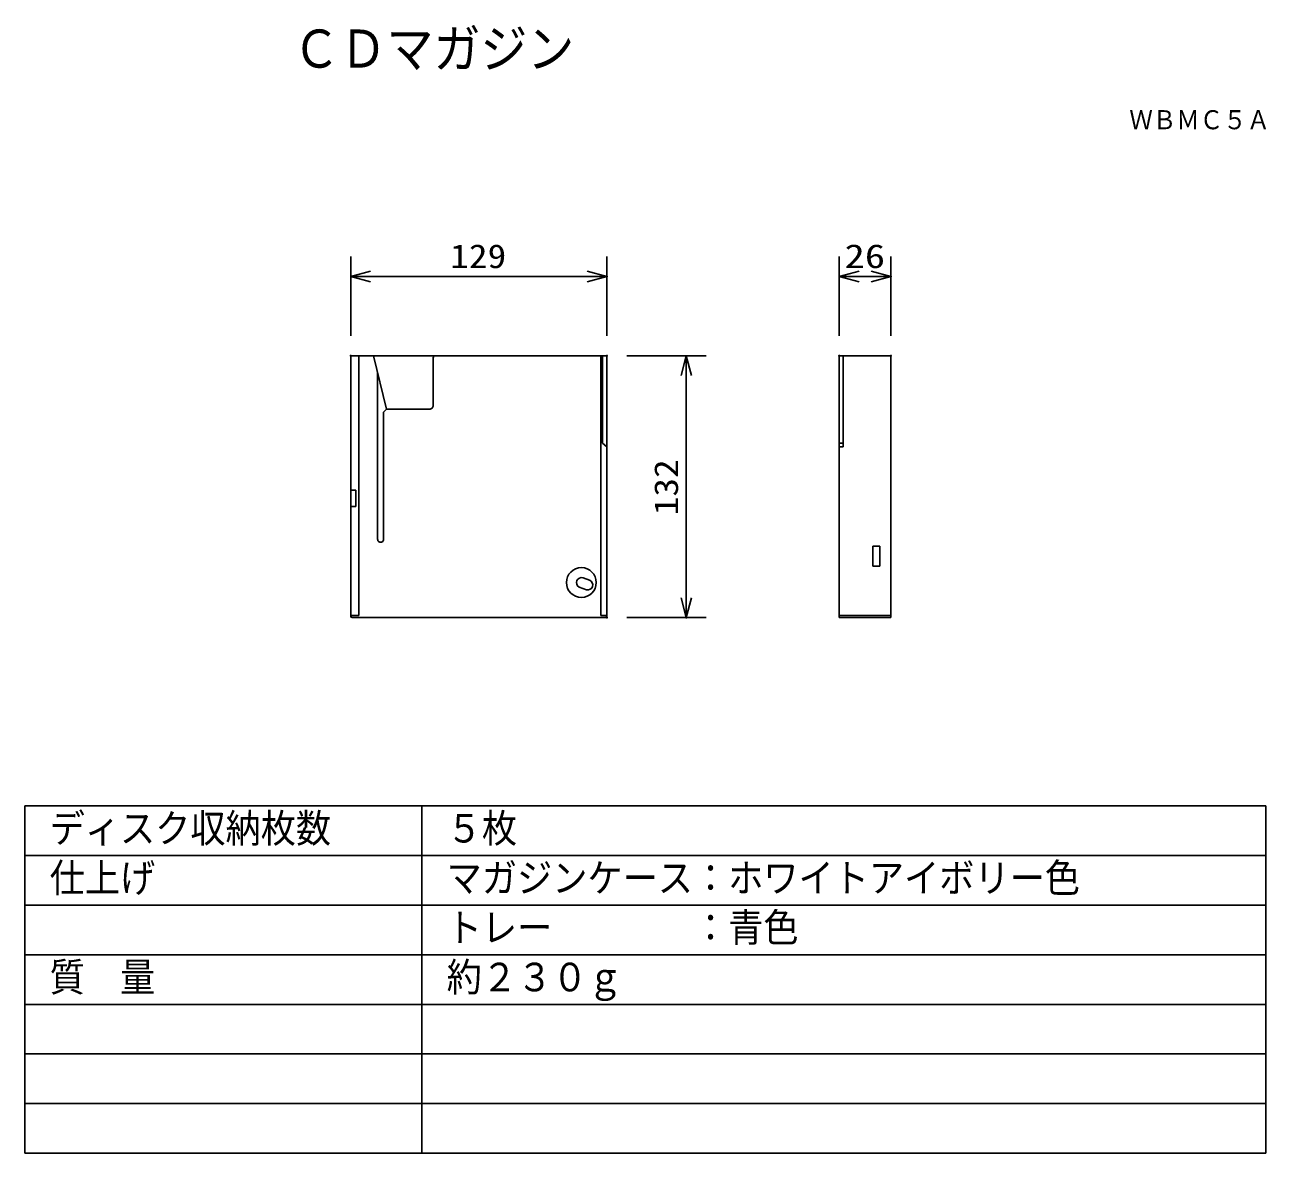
# Model space of a CAD drawing. Units: millimetres, scale not verified. Extents: x -63 to 63, y -57 to 57.
import ezdxf
from ezdxf.enums import TextEntityAlignment as Align

# ---------------------------------------------------------------- set-up
doc = ezdxf.new("R2010")
doc.units = ezdxf.units.MM
doc.header["$LTSCALE"] = 0.190236
doc.header["$PDMODE"] = 32
doc.header["$PDSIZE"] = 0.0951
for name, color, linetype in [('0-0_MOJI1', 2, 'Continuous'), ('0-1_TOUROKU', 1, 'Continuous'), ('0-2_GAIKEI', 1, 'Continuous'), ('0-3_WAKU', 3, 'Continuous'), ('0-4_DEFPOINTS', 7, 'Continuous')]:
    doc.layers.add(name, color=color, linetype=linetype)
doc.styles.add('ＭＳ ゴシック', font='')
doc.styles.get('ＭＳ ゴシック').set_extended_font_data('MS Gothic')

# ---------------------------------------------------------------- blocks, each defined once
blk = doc.blocks.new('_OPEN30')
at = {"layer": '0-3_WAKU', "color": 7}
blk.add_line((0, 0), (-1, 0), dxfattribs=at)
blk.add_lwpolyline([(-1, 0.26795), (0, 0), (-1, -0.26795)], dxfattribs=at)

msp = doc.modelspace()

# ---------------------------------------------------------------- linework, layer by layer
at = {"layer": '0-2_GAIKEI', "color": 3}
for p, q in [((-29.6619, 25.8834), (-29.6619, 33.8834)), ((-3.8619, 25.8834), (-3.8619, 33.8834)), ((-27.6619, 31.8834), (-5.8619, 31.8834))]:
    msp.add_line(p, q, dxfattribs=at)
at = {"layer": '0-2_GAIKEI', "color": 7}
for p, q in [((-29.6619, 23.8834), (-3.8619, 23.8834)), ((-29.6619, 23.8834), (-29.6619, -2.3767)), ((-3.8619, 23.8834), (-3.8619, -2.3767)), ((19.543, 23.8834), (19.543, -2.5167)), ((19.543, 23.8834), (24.743, 23.8834)), ((24.743, 23.8834), (24.743, -2.5167)), ((-29.5221, -2.5167), (-4.0018, -2.5167)), ((19.543, -2.5167), (24.743, -2.5167))]:
    msp.add_line(p, q, dxfattribs=at)
at = {"layer": '0-2_GAIKEI'}
for p, q in [((-28.8621, 23.8834), (-28.8621, -2.3168)), ((-4.462, 23.8834), (-4.462, -2.3168)), ((-4.3021, 23.8834), (-4.3021, 15.0834)), ((19.9429, 14.6834), (19.9429, 23.8834)), ((-21.3621, 18.8836), (-21.3621, 23.6835)), ((-26.9668, 22.2425), (-26.9668, 5.3884)), ((-26.3569, 18.1834), (-26.0621, 18.4834)), ((-26.3569, 5.3884), (-26.3569, 18.1834)), ((-4.3021, 15.0834), (-3.8619, 14.6834)), ((19.543, 15.0834), (19.9429, 15.0834)), ((19.543, 14.6834), (19.9429, 14.6834)), ((-29.1521, 10.3236), (-29.6619, 10.3236)), ((-29.1521, 10.3236), (-29.1521, 8.6834)), ((-29.6619, 8.6834), (-29.1521, 8.6834)), ((22.9431, 4.6835), (22.9431, 2.6836)), ((23.643, 4.6835), (22.9431, 4.6835)), ((23.643, 2.6836), (23.643, 4.6835)), ((22.9431, 2.6836), (23.643, 2.6836)), ((-5.6087, 1.2504), (-6.2668, 1.4901)), ((-6.6556, 0.5702), (-5.9022, 0.296)), ((-28.8621, -2.3168), (-29.6619, -2.3168)), ((-3.8619, -2.3168), (-4.462, -2.3168)), ((19.543, -2.3168), (24.743, -2.3168))]:
    msp.add_line(p, q, dxfattribs=at)
msp.add_lwpolyline([(-27.3619, 23.8834), (-26.0621, 18.4834), (-21.7621, 18.4834)], dxfattribs=at)
msp.add_circle((-6.4377, 1.0201), 1.4999, dxfattribs=at)
for centre, radius, start, end in [((-21.1618, 23.6829), 0.2003, 92.98081, 179.82294), ((-21.7621, 18.8834), 0.4, 269.99726, 0.02949), ((-26.6615, 5.3868), 0.304, 179.70686, 0.29314), ((-6.437, 1.0198), 0.5, 70.11505, 244.06992), ((-5.7807, 0.7809), 0.5, 255.93008, 69.88495)]:
    msp.add_arc(centre, radius, start, end, dxfattribs=at)
at = {"layer": '0-2_GAIKEI', "color": 7}
for centre, start, end in [((-29.5217, -2.3764), 180.14029, 269.82145), ((-4.0022, -2.3764), 270.17855, 359.85971)]:
    msp.add_arc(centre, 0.1403, start, end, dxfattribs=at)
at = {"layer": '0-3_WAKU'}
for p, q in [((19.543, 25.8834), (19.543, 33.8834)), ((24.743, 25.8834), (24.743, 33.8834)), ((21.543, 31.8834), (22.743, 31.8834)), ((-1.8619, 23.8834), (6.1381, 23.8834)), ((4.1381, 21.8834), (4.1381, -0.5167)), ((-1.8619, -2.5167), (6.1381, -2.5167))]:
    msp.add_line(p, q, dxfattribs=at)
at = {"layer": '0-3_WAKU', "color": 4}
for p, q in [((62.5001, -21.5), (-62.5001, -21.5)), ((-62.5001, -21.5), (-62.5001, -56.5001)), ((-22.5, -56.5001), (-22.5, -21.5)), ((62.5001, -56.5001), (62.5001, -21.5)), ((-62.5001, -56.5001), (62.5001, -56.5001))]:
    msp.add_line(p, q, dxfattribs=at)
at = {"layer": '0-3_WAKU', "color": 1}
for p, q in [((-62.5001, -26.5), (62.5001, -26.5)), ((-62.5001, -31.5001), (62.5001, -31.5001)), ((-62.5001, -36.5001), (62.5001, -36.5001)), ((-62.5001, -41.5001), (62.5001, -41.5001)), ((-62.5001, -46.5001), (62.5001, -46.5001)), ((-62.5001, -51.5001), (62.5001, -51.5001))]:
    msp.add_line(p, q, dxfattribs=at)
at = {"layer": '0-3_WAKU', "color": 7}
for p in [(-3.8619, 31.8834), (-29.6619, 23.8834), (-3.8619, 23.8834)]:
    msp.add_point(p, dxfattribs=at)
at = {"layer": '0-4_DEFPOINTS'}
for p in [(24.743, 31.8834), (-3.8619, 23.8834), (19.543, 23.8834), (24.743, 23.8834), (-3.8619, -2.5167), (4.1381, -2.5167)]:
    msp.add_point(p, dxfattribs=at)

# ---------------------------------------------------------------- block references
at = {"layer": '0-2_GAIKEI', "xscale": 2, "yscale": 2, "rotation": 180}
msp.add_blockref('_OPEN30', (-29.6619, 31.8834), dxfattribs=at)
at = {"layer": '0-2_GAIKEI', "xscale": 2, "yscale": 2}
msp.add_blockref('_OPEN30', (-3.8619, 31.8834), dxfattribs=at)
at = {"layer": '0-3_WAKU', "xscale": 2, "yscale": 2}
for p, rotation in [((19.543, 31.8834), 180), ((4.1381, 23.8834), 90), ((4.1381, -2.5167), 270)]:
    msp.add_blockref('_OPEN30', p, dxfattribs=dict(at, rotation=rotation))
msp.add_blockref('_OPEN30', (24.743, 31.8834), dxfattribs=at)

# ---------------------------------------------------------------- texts
at = {"layer": '0-0_MOJI1', "style": 'ＭＳ ゴシック', "width": 0.9}
for s, height, p in [('ＣＤマガジン', 3.848, (-35.5001, 51.7599)), ('ディスク収納枚数', 2.887, (-60.0001, -26.0552)), ('５枚', 2.887, (-20, -26.0552)), ('仕上げ', 2.887, (-60.0001, -31.0552)), ('マガジンケース：ホワイトアイボリー色', 2.887, (-20, -31.0552)), ('トレー\u3000\u3000\u3000\u3000：青色', 2.887, (-20, -36.0552)), ('質\u3000量', 2.887, (-60.0001, -41.0552)), ('約２３０ｇ', 2.887, (-20, -41.0552))]:
    msp.add_text(s, height=height, dxfattribs=at).set_placement(p, align=Align.BOTTOM_LEFT)
at = {"layer": '0-1_TOUROKU', "style": 'ＭＳ ゴシック', "width": 0.9}
msp.add_text('ＷＢＭＣ５Ａ', height=1.925, dxfattribs=at).set_placement((48.7667, 46.13), align=Align.BOTTOM_LEFT)
at = {"layer": '0-2_GAIKEI', "color": 3, "style": 'ＭＳ ゴシック', "width": 1.15}
msp.add_text('129', height=2.406, dxfattribs=at).set_placement((-19.6491, 31.993), align=Align.BOTTOM_LEFT)
at = {"layer": '0-3_WAKU', "style": 'ＭＳ ゴシック', "width": 1.25}
msp.add_text('26', height=2.406, dxfattribs=at).set_placement((20.076, 31.993), align=Align.BOTTOM_LEFT)
at = {"layer": '0-3_WAKU', "style": 'ＭＳ ゴシック', "width": 1.15}
msp.add_text('132', height=2.406, rotation=90, dxfattribs=at).set_placement((4.0285, 7.7962), align=Align.BOTTOM_LEFT)

doc.saveas('drawing.dxf')
